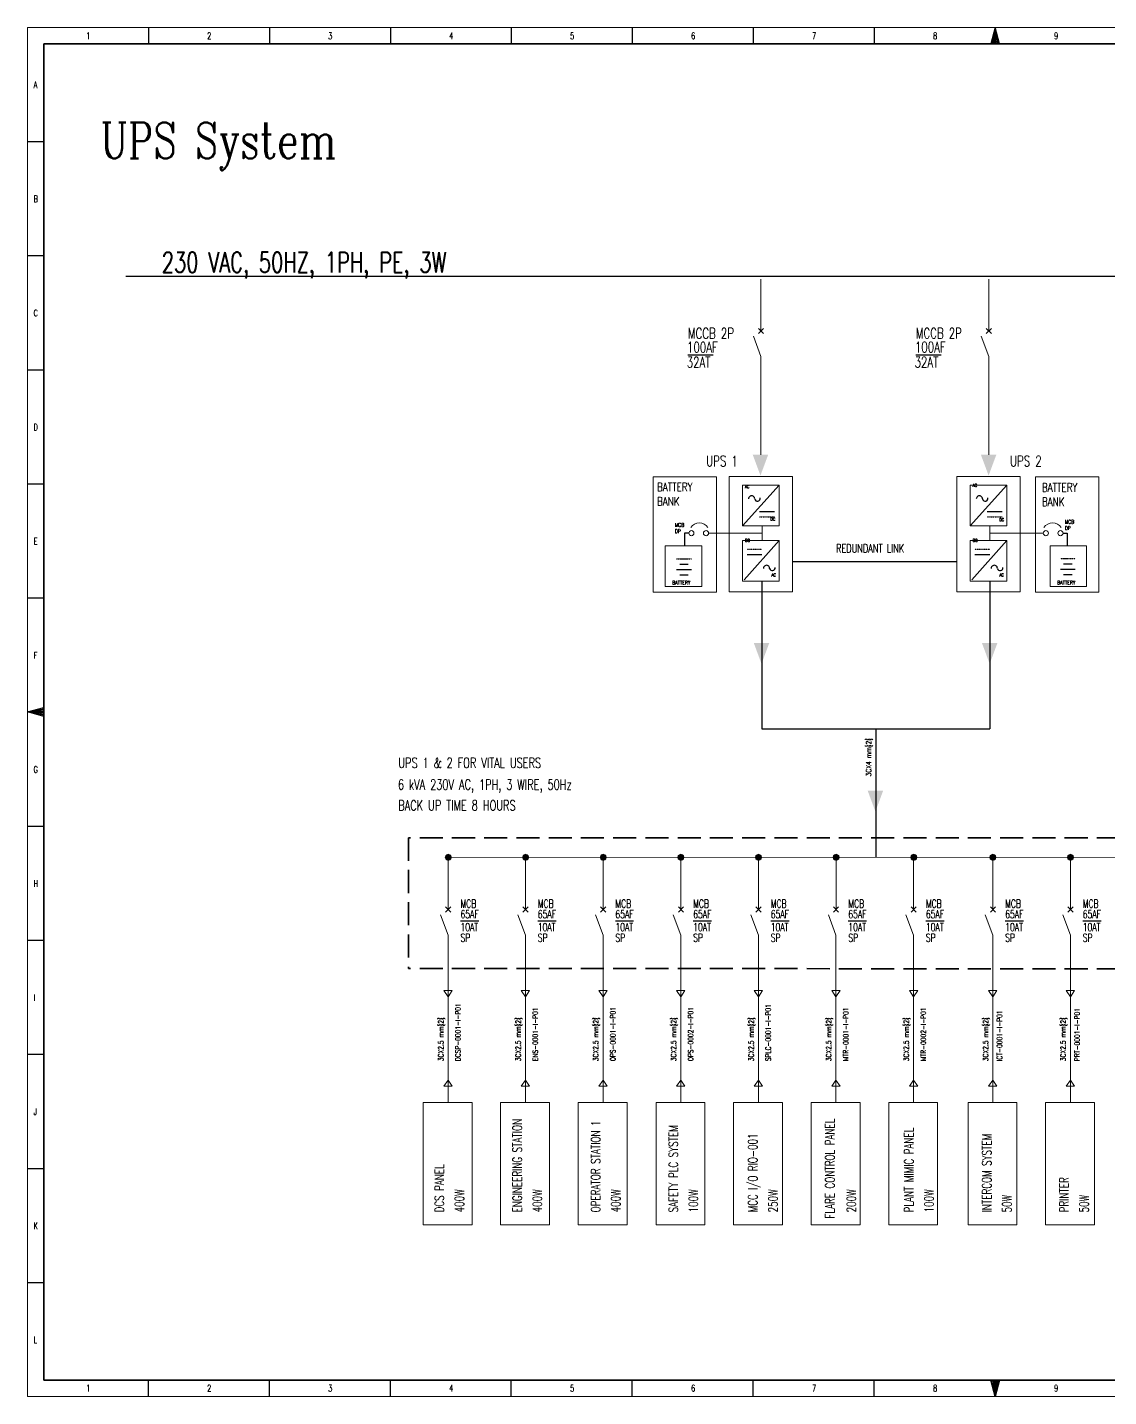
# Model space of a CAD drawing. Header units: millimetres. Extents: x 9457918 to 13593166, y 4220846 to 4815071.
# Drawn here: x 9457918 to 9927343, y 4220846 to 4815071 of the extents above; entities that cross this region are included whole.
import ezdxf

# ---------------------------------------------------------------- set-up
doc = ezdxf.new("R2010")
doc.units = ezdxf.units.MM
doc.linetypes.add('DASH', pattern=[0.35, 0.25, -0.1])
doc.linetypes.add('HIDDEN2', pattern=[0.1875, 0.125, -0.0625])
for name, color, linetype in [('BORDER', 7, 'Continuous'), ('FREE-TEXT', 7, 'Continuous'), ('Label', 7, 'Continuous'), ('Layer 1', 7, 'Continuous'), ('LGT1', 7, 'Continuous')]:
    doc.layers.add(name, color=color, linetype=linetype)
doc.styles.add('HZTXT', font='simplexs.shx', dxfattribs={"width": 0.7, "bigfont": 'hztxt.shx'})
doc.styles.get("Standard").update_dxf_attribs({"font": 'romanc.SHX', "width": 0.75, "bigfont": 'hztxt.shx'})
doc.styles.add('TEG BORDER', font='txt_qlt.shx', dxfattribs={"width": 0.7, "bigfont": 'hztxt.shx'})

# ---------------------------------------------------------------- blocks, each defined once
blk = doc.blocks.new('TEG BORDER A2')
for p, q in [((37.12, 420), (37.12, 415)), ((74.25, 420), (74.25, 415)), ((111.38, 420), (111.38, 415)), ((148.5, 420), (148.5, 415)), ((185.63, 420), (185.63, 415)), ((222.75, 420), (222.75, 415)), ((259.88, 420), (259.88, 415)), ((297, 420), (297, 415)), ((0, 385), (5, 385)), ((0, 350), (5, 350)), ((0, 315), (5, 315)), ((0, 280), (5, 280)), ((0, 245), (5, 245)), ((5, 210), (0, 210)), ((1.25, 210), (3.75, 210)), ((0, 175), (5, 175)), ((0, 140), (5, 140)), ((0, 105), (5, 105)), ((0, 70), (5, 70)), ((0, 35), (5, 35)), ((37.12, 0), (37.12, 5)), ((74.25, 0), (74.25, 5)), ((111.38, 0), (111.38, 5)), ((148.5, 0), (148.5, 5)), ((185.63, 0), (185.63, 5)), ((222.75, 0), (222.75, 5)), ((259.88, 0), (259.88, 5)), ((297, 0), (297, 5))]:
    blk.add_line(p, q)
at = {"linetype": 'Continuous'}
for p, q in [((489, 415), (5, 415)), ((5, 415), (5, 5)), ((5, 5), (489, 5))]:
    blk.add_line(p, q, dxfattribs=at)
at = {"color": 5, "lineweight": 15}
blk.add_lwpolyline([(0, 420), (594, 420), (594, 0), (0, 0)], close=True, dxfattribs=at)
for points in [[(297, 420), (295.66, 415), (298.34, 415), (297, 420), (296, 415), (296.33, 415), (297, 420), (296.67, 415), (297.33, 415), (297, 420), (297.67, 415), (298, 415), (297, 420)], [(0, 210), (5, 211.34), (5, 208.66), (0, 210), (5, 211), (5, 210.67), (0, 210), (5, 210.33), (5, 209.67), (0, 210), (5, 209.33), (5, 209), (0, 210)], [(297, 0), (295.66, 5), (298.34, 5), (297, 0), (296, 5), (296.33, 5), (297, 0), (296.67, 5), (297.33, 5), (297, 0), (297.67, 5), (298, 5), (297, 0)]]:
    blk.add_lwpolyline(points)
blk.add_lwpolyline([(5, 415), (589, 415), (589, 5), (5, 5)], close=True)
at = {"char_height": 2, "width": 2, "style": 'TEG BORDER'}
for s, insert, attachment_point in [('1', (18.05, 418.41), 1), ('2', (55.17, 418.41), 1), ('3', (92.3, 418.41), 1), ('4', (129.42, 418.41), 1), ('5', (166.55, 418.41), 1), ('6', (203.67, 418.41), 1), ('7', (240.8, 418.41), 1), ('8', (277.92, 418.41), 1), ('9', (315.05, 418.41), 1), ('A', (1.91, 403.39), 1), ('B', (1.91, 368.39), 1), ('C', (1.91, 333.39), 1), ('D', (1.91, 298.39), 1), ('E', (1.91, 263.39), 1), ('F', (1.91, 228.39), 1), ('G', (1.91, 193.39), 1), ('H', (1.91, 158.39), 1), ('I', (1.91, 123.39), 1), ('J', (1.91, 88.39), 1), ('K', (1.91, 53.39), 1), ('L', (1.91, 18.39), 1), ('1', (18.05, 1.59), 7), ('2', (55.17, 1.59), 7), ('3', (92.3, 1.59), 7), ('4', (129.42, 1.59), 7), ('5', (166.55, 1.59), 7), ('6', (203.67, 1.59), 7), ('7', (240.8, 1.59), 7), ('8', (277.92, 1.59), 7), ('9', (315.05, 1.59), 7)]:
    blk.add_mtext(s, dxfattribs=dict(at, insert=insert, attachment_point=attachment_point))

msp = doc.modelspace()

# ---------------------------------------------------------------- hatches: boundary and pattern name
h = msp.add_hatch(color=0)
h.paths.add_polyline_path([(9779550, 4629634), (9776188, 4629634), (9776188, 4620588)])
h.paths.add_polyline_path([(9776188, 4629634), (9772827, 4629634), (9776188, 4620588)])
h = msp.add_hatch(color=0)
h.paths.add_polyline_path([(9878600, 4629634), (9875239, 4629634), (9875239, 4620588)])
h.paths.add_polyline_path([(9875239, 4629634), (9871877, 4629634), (9875239, 4620588)])
h = msp.add_hatch(color=0)
h.paths.add_polyline_path([(9780013, 4547910), (9776651, 4547910), (9776651, 4538864)])
h.paths.add_polyline_path([(9776651, 4547910), (9773289, 4547910), (9776651, 4538864)])
h = msp.add_hatch(color=0)
h.paths.add_polyline_path([(9879063, 4547910), (9875701, 4547910), (9875701, 4538864)])
h.paths.add_polyline_path([(9875701, 4547910), (9872340, 4547910), (9875701, 4538864)])
h = msp.add_hatch(color=0)
h.paths.add_polyline_path([(9829456, 4483804), (9826095, 4483804), (9826095, 4474758)])
h.paths.add_polyline_path([(9826095, 4483804), (9822733, 4483804), (9826095, 4474758)])
at = {"layer": 'Layer 1'}
for points in [[(9639571, 4455595), (9639359, 4454849), (9640637, 4454849)], [(9639359, 4454849), (9639571, 4454209), (9640637, 4454849)], [(9639998, 4456021), (9639571, 4455595), (9640637, 4454849)], [(9639571, 4454209), (9639998, 4453783), (9640637, 4454849)], [(9640637, 4456235), (9639998, 4456021), (9640637, 4454849)], [(9639998, 4453783), (9640637, 4453570), (9640637, 4454849)], [(9641383, 4456021), (9640637, 4456235), (9640637, 4454849)], [(9641809, 4455595), (9641383, 4456021), (9640637, 4454849)], [(9642023, 4454849), (9641809, 4455595), (9640637, 4454849)], [(9640637, 4453570), (9641383, 4453783), (9640637, 4454849)], [(9641383, 4453783), (9641809, 4454209), (9640637, 4454849)], [(9641809, 4454209), (9642023, 4454849), (9640637, 4454849)], [(9673141, 4455595), (9672928, 4454849), (9674207, 4454849)], [(9672928, 4454849), (9673141, 4454209), (9674207, 4454849)], [(9673567, 4456021), (9673141, 4455595), (9674207, 4454849)], [(9673141, 4454209), (9673567, 4453783), (9674207, 4454849)], [(9674207, 4456235), (9673567, 4456021), (9674207, 4454849)], [(9673567, 4453783), (9674207, 4453570), (9674207, 4454849)], [(9674846, 4456021), (9674207, 4456235), (9674207, 4454849)], [(9675379, 4455595), (9674846, 4456021), (9674207, 4454849)], [(9675592, 4454849), (9675379, 4455595), (9674207, 4454849)], [(9674207, 4453570), (9674846, 4453783), (9674207, 4454849)], [(9674846, 4453783), (9675379, 4454209), (9674207, 4454849)], [(9675379, 4454209), (9675592, 4454849), (9674207, 4454849)], [(9706817, 4455595), (9706604, 4454849), (9707883, 4454849)], [(9706604, 4454849), (9706817, 4454209), (9707883, 4454849)], [(9707244, 4456021), (9706817, 4455595), (9707883, 4454849)], [(9706817, 4454209), (9707244, 4453783), (9707883, 4454849)], [(9707883, 4456235), (9707244, 4456021), (9707883, 4454849)], [(9707244, 4453783), (9707883, 4453570), (9707883, 4454849)], [(9708629, 4456021), (9707883, 4456235), (9707883, 4454849)], [(9709055, 4455595), (9708629, 4456021), (9707883, 4454849)], [(9709268, 4454849), (9709055, 4455595), (9707883, 4454849)], [(9707883, 4453570), (9708629, 4453783), (9707883, 4454849)], [(9708629, 4453783), (9709055, 4454209), (9707883, 4454849)], [(9709055, 4454209), (9709268, 4454849), (9707883, 4454849)], [(9740493, 4455595), (9740280, 4454849), (9741665, 4454849)], [(9740280, 4454849), (9740493, 4454209), (9741665, 4454849)], [(9741026, 4456021), (9740493, 4455595), (9741665, 4454849)], [(9740493, 4454209), (9741026, 4453783), (9741665, 4454849)], [(9741665, 4456235), (9741026, 4456021), (9741665, 4454849)], [(9741026, 4453783), (9741665, 4453570), (9741665, 4454849)], [(9742305, 4456021), (9741665, 4456235), (9741665, 4454849)], [(9742731, 4455595), (9742305, 4456021), (9741665, 4454849)], [(9742944, 4454849), (9742731, 4455595), (9741665, 4454849)], [(9741665, 4453570), (9742305, 4453783), (9741665, 4454849)], [(9742305, 4453783), (9742731, 4454209), (9741665, 4454849)], [(9742731, 4454209), (9742944, 4454849), (9741665, 4454849)], [(9774169, 4455595), (9774063, 4454849), (9775342, 4454849)], [(9774063, 4454849), (9774169, 4454209), (9775342, 4454849)], [(9774702, 4456021), (9774169, 4455595), (9775342, 4454849)], [(9774169, 4454209), (9774702, 4453783), (9775342, 4454849)], [(9775342, 4456235), (9774702, 4456021), (9775342, 4454849)], [(9774702, 4453783), (9775342, 4453570), (9775342, 4454849)], [(9775981, 4456021), (9775342, 4456235), (9775342, 4454849)], [(9776514, 4455595), (9775981, 4456021), (9775342, 4454849)], [(9776621, 4454849), (9776514, 4455595), (9775342, 4454849)], [(9775342, 4453570), (9775981, 4453783), (9775342, 4454849)], [(9775981, 4453783), (9776514, 4454209), (9775342, 4454849)], [(9776514, 4454209), (9776621, 4454849), (9775342, 4454849)], [(9807845, 4455595), (9807739, 4454955), (9809018, 4454955)], [(9807739, 4454955), (9807845, 4454209), (9809018, 4454955)], [(9808378, 4456021), (9807845, 4455595), (9809018, 4454955)], [(9807845, 4454209), (9808378, 4453783), (9809018, 4454955)], [(9809018, 4456235), (9808378, 4456021), (9809018, 4454955)], [(9808378, 4453783), (9809018, 4453570), (9809018, 4454955)], [(9809657, 4456021), (9809018, 4456235), (9809018, 4454955)], [(9810190, 4455595), (9809657, 4456021), (9809018, 4454955)], [(9810403, 4454955), (9810190, 4455595), (9809018, 4454955)], [(9809018, 4453570), (9809657, 4453783), (9809018, 4454955)], [(9809657, 4453783), (9810190, 4454209), (9809018, 4454955)], [(9810190, 4454209), (9810403, 4454955), (9809018, 4454955)], [(9841628, 4455595), (9841415, 4454849), (9842694, 4454849)], [(9841415, 4454849), (9841628, 4454209), (9842694, 4454849)], [(9842054, 4456021), (9841628, 4455595), (9842694, 4454849)], [(9841628, 4454209), (9842054, 4453783), (9842694, 4454849)], [(9842694, 4456235), (9842054, 4456021), (9842694, 4454849)], [(9842054, 4453783), (9842694, 4453570), (9842694, 4454849)], [(9843440, 4456021), (9842694, 4456235), (9842694, 4454849)], [(9843866, 4455595), (9843440, 4456021), (9842694, 4454849)], [(9844079, 4454849), (9843866, 4455595), (9842694, 4454849)], [(9842694, 4453570), (9843440, 4453783), (9842694, 4454849)], [(9843440, 4453783), (9843866, 4454209), (9842694, 4454849)], [(9843866, 4454209), (9844079, 4454849), (9842694, 4454849)], [(9875944, 4455595), (9875731, 4454849), (9877116, 4454849)], [(9875731, 4454849), (9875944, 4454209), (9877116, 4454849)], [(9876477, 4456021), (9875944, 4455595), (9877116, 4454849)], [(9875944, 4454209), (9876477, 4453783), (9877116, 4454849)], [(9877116, 4456235), (9876477, 4456021), (9877116, 4454849)], [(9876477, 4453783), (9877116, 4453570), (9877116, 4454849)], [(9877756, 4456021), (9877116, 4456235), (9877116, 4454849)], [(9878288, 4455595), (9877756, 4456021), (9877116, 4454849)], [(9878395, 4454849), (9878288, 4455595), (9877116, 4454849)], [(9877116, 4453570), (9877756, 4453783), (9877116, 4454849)], [(9877756, 4453783), (9878288, 4454209), (9877116, 4454849)], [(9878288, 4454209), (9878395, 4454849), (9877116, 4454849)], [(9909620, 4455595), (9909513, 4454849), (9910792, 4454849)], [(9909513, 4454849), (9909620, 4454209), (9910792, 4454849)], [(9910153, 4456021), (9909620, 4455595), (9910792, 4454849)], [(9909620, 4454209), (9910153, 4453783), (9910792, 4454849)], [(9910792, 4456235), (9910153, 4456021), (9910792, 4454849)], [(9910153, 4453783), (9910792, 4453570), (9910792, 4454849)], [(9911432, 4456021), (9910792, 4456235), (9910792, 4454849)], [(9911964, 4455595), (9911432, 4456021), (9910792, 4454849)], [(9912071, 4454849), (9911964, 4455595), (9910792, 4454849)], [(9910792, 4453570), (9911432, 4453783), (9910792, 4454849)], [(9911432, 4453783), (9911964, 4454209), (9910792, 4454849)], [(9911964, 4454209), (9912071, 4454849), (9910792, 4454849)]]:
    msp.add_hatch(color=0, dxfattribs=at).paths.add_polyline_path(points)

# ---------------------------------------------------------------- linework, layer by layer
at = {"color": 0, "lineweight": -3}
for p, q in [((9744687, 4672947), (9755701, 4672947)), ((9843628, 4673000), (9854642, 4673000)), ((9645946, 4427279), (9653887, 4427279)), ((9679515, 4427279), (9687456, 4427279)), ((9713192, 4427279), (9721133, 4427279)), ((9746974, 4427279), (9754915, 4427279)), ((9780650, 4427279), (9788592, 4427279)), ((9814326, 4427279), (9822268, 4427279)), ((9848003, 4427279), (9855944, 4427279)), ((9882424, 4427279), (9890366, 4427279)), ((9916100, 4427279), (9924042, 4427279))]:
    msp.add_line(p, q, dxfattribs=at)
at = {"color": 0, "linetype": 'ByBlock', "lineweight": 5}
for p, q in [((9776884, 4595570), (9753674, 4595570)), ((9776884, 4598700), (9776884, 4596865)), ((9776884, 4596865), (9776884, 4593735)), ((9776884, 4593735), (9776884, 4592439)), ((9875772, 4598700), (9875772, 4596865)), ((9875772, 4596865), (9875772, 4593735)), ((9875772, 4595570), (9898982, 4595570)), ((9875772, 4593735), (9875772, 4592439))]:
    msp.add_line(p, q, dxfattribs=at)
at = {"color": 0, "linetype": 'DASH', "lineweight": 35, "ltscale": 40000}
for p, q in [((10044257, 4463313), (9623436, 4463403)), ((9623436, 4463403), (9623436, 4406601)), ((10044257, 4406525), (9623436, 4406601))]:
    msp.add_line(p, q, dxfattribs=at)
at = {"color": 0, "lineweight": 20}
msp.add_line((9640637, 4454849), (10011878, 4454939), dxfattribs=at)
at = {"color": 0, "linetype": 'ByBlock', "lineweight": 5}
for points in [[(9757089, 4620009), (9729550, 4620009), (9729550, 4569925), (9757089, 4569925)], [(9762574, 4620214), (9790113, 4620214), (9790113, 4570130), (9762574, 4570130)], [(9861461, 4620214), (9889000, 4620214), (9889000, 4570130), (9861461, 4570130)], [(9895567, 4620009), (9923106, 4620009), (9923106, 4569925), (9895567, 4569925)], [(9768414, 4616377), (9784248, 4616377), (9784248, 4598700), (9768414, 4598700)], [(9867301, 4616377), (9883135, 4616377), (9883135, 4598700), (9867301, 4598700)], [(9750696, 4590132), (9734862, 4590132), (9734862, 4572455), (9750696, 4572455)], [(9768414, 4592439), (9784248, 4592439), (9784248, 4574762), (9768414, 4574762)], [(9867301, 4592439), (9883135, 4592439), (9883135, 4574762), (9867301, 4574762)], [(9901960, 4590132), (9917794, 4590132), (9917794, 4572455), (9901960, 4572455)]]:
    msp.add_lwpolyline(points, close=True, dxfattribs=at)
at = {"color": 0, "lineweight": 20}
for points in [[(9640637, 4454849), (9640637, 4432256)], [(9640584, 4421120), (9640584, 4348439)], [(9674154, 4421120), (9674154, 4348439)], [(9707830, 4421120), (9707830, 4348439)], [(9741612, 4421120), (9741612, 4348439)], [(9775289, 4421120), (9775289, 4348439)], [(9808965, 4421120), (9808965, 4348439)], [(9842641, 4421120), (9842641, 4348439)], [(9877063, 4421120), (9877063, 4348439)], [(9910739, 4421120), (9910739, 4348439)], [(9642396, 4397035), (9638772, 4397035), (9640584, 4394371), (9642396, 4397035)], [(9675965, 4397035), (9672342, 4397035), (9674154, 4394371), (9675965, 4397035)], [(9709642, 4397035), (9706018, 4397035), (9707830, 4394371), (9709642, 4397035)], [(9743424, 4397035), (9739801, 4397035), (9741612, 4394371), (9743424, 4397035)], [(9777101, 4397035), (9773477, 4397035), (9775289, 4394371), (9777101, 4397035)], [(9810777, 4397035), (9807153, 4397035), (9808965, 4394371), (9810777, 4397035)], [(9844453, 4397035), (9840829, 4397035), (9842641, 4394371), (9844453, 4397035)], [(9878875, 4397035), (9875251, 4397035), (9877063, 4394371), (9878875, 4397035)], [(9912551, 4397035), (9908927, 4397035), (9910739, 4394371), (9912551, 4397035)], [(9642396, 4355579), (9638772, 4355579), (9640584, 4358243), (9642396, 4355579)], [(9675965, 4355579), (9672342, 4355579), (9674154, 4358243), (9675965, 4355579)], [(9709642, 4355579), (9706018, 4355579), (9707830, 4358243), (9709642, 4355579)], [(9743424, 4355579), (9739801, 4355579), (9741612, 4358243), (9743424, 4355579)], [(9777101, 4355579), (9773477, 4355579), (9775289, 4358243), (9777101, 4355579)], [(9810777, 4355579), (9807153, 4355579), (9808965, 4358243), (9810777, 4355579)], [(9844453, 4355579), (9840829, 4355579), (9842641, 4358243), (9844453, 4355579)], [(9878875, 4355579), (9875251, 4355579), (9877063, 4358243), (9878875, 4355579)], [(9912551, 4355579), (9908927, 4355579), (9910739, 4358243), (9912551, 4355579)]]:
    msp.add_lwpolyline(points, dxfattribs=at)
at = {"color": 0, "lineweight": 15}
for centre in [(9746212, 4595573), (9752555, 4595570), (9900101, 4595570), (9906444, 4595573)]:
    msp.add_circle(centre, 1118, dxfattribs=at)
for centre, start, end in [((9749667, 4595521), 34.187075, 145.662398), ((9902989, 4595521), 34.337602, 145.812925)]:
    msp.add_arc(centre, 4499, start, end, dxfattribs=at)
at = {"layer": 'BORDER', "color": 0}
for p, q in [((9768414, 4598700), (9784248, 4616377)), ((9867301, 4598700), (9883135, 4616377)), ((9775790, 4604989), (9782230, 4604989)), ((9874678, 4604989), (9881117, 4604989)), ((9769124, 4575323), (9784248, 4592423)), ((9868012, 4575323), (9883135, 4592423)), ((9741163, 4582168), (9744841, 4582168)), ((9776814, 4586124), (9770375, 4586124)), ((9875701, 4586124), (9869262, 4586124)), ((9911493, 4582168), (9907815, 4582168)), ((9739783, 4579859), (9746222, 4579859)), ((9741163, 4577550), (9744841, 4577550)), ((9912873, 4579859), (9906434, 4579859)), ((9911493, 4577550), (9907815, 4577550))]:
    msp.add_line(p, q, dxfattribs=at)
at = {"layer": 'BORDER', "color": 0, "linetype": 'HIDDEN2'}
for p, q in [((9775790, 4602680), (9782230, 4602680)), ((9874678, 4602680), (9881117, 4602680)), ((9776814, 4588433), (9770375, 4588433)), ((9875701, 4588433), (9869262, 4588433)), ((9739783, 4584477), (9746222, 4584477)), ((9741163, 4582168), (9744841, 4582168)), ((9912873, 4584477), (9906434, 4584477)), ((9911493, 4582168), (9907815, 4582168)), ((9739783, 4579859), (9746222, 4579859)), ((9741163, 4577550), (9744841, 4577550)), ((9912873, 4579859), (9906434, 4579859)), ((9911493, 4577550), (9907815, 4577550))]:
    msp.add_line(p, q, dxfattribs=at)
at = {"layer": 'BORDER', "color": 0}
for centre, radius, start, end in [((9772354, 4610418), 1353, 359.397765, 179.397765), ((9871242, 4610418), 1353, 359.397765, 179.397765), ((9774874, 4610646), 1192, 191.705268, 11.705268), ((9873761, 4610646), 1192, 191.705268, 11.705268), ((9778824, 4580263), 1353, 359.397765, 179.397765), ((9877711, 4580263), 1353, 359.397765, 179.397765), ((9781343, 4580491), 1192, 191.705268, 11.705268), ((9880231, 4580491), 1192, 191.705268, 11.705268)]:
    msp.add_arc(centre, radius, start, end, dxfattribs=at)
at = {"layer": 'FREE-TEXT', "color": 0}
for p, q in [((9500654, 4707044), (10085446, 4707044)), ((9745093, 4595573), (9743280, 4595573)), ((9743280, 4595573), (9743280, 4590132)), ((9907563, 4595573), (9909376, 4595573)), ((9909376, 4595573), (9909376, 4590132)), ((9741163, 4584477), (9743002, 4584477)), ((9743002, 4584477), (9744841, 4584477)), ((9790113, 4583285), (9861461, 4583285)), ((9909654, 4584477), (9907815, 4584477)), ((9776814, 4574762), (9776814, 4510657)), ((9875701, 4574762), (9875701, 4510657)), ((9776814, 4510657), (9875701, 4510657)), ((9776814, 4510657), (9826270, 4510657)), ((9826258, 4510657), (9826258, 4454894))]:
    msp.add_line(p, q, dxfattribs=at)
at = {"layer": 'Layer 1', "color": 0, "lineweight": 5}
for points in [[(9776402, 4705845), (9776402, 4683252)], [(9875289, 4705845), (9875289, 4683252)], [(9777574, 4684424), (9775336, 4682186)], [(9775336, 4684424), (9777574, 4682186)], [(9876461, 4684424), (9874223, 4682186)], [(9874223, 4684424), (9876461, 4682186)], [(9776402, 4646078), (9776402, 4672169), (9773098, 4681014)], [(9875289, 4646078), (9875289, 4672169), (9871985, 4681014)], [(9776402, 4670890), (9776402, 4672169)], [(9875289, 4670890), (9875289, 4672169)], [(9776402, 4629621), (9776402, 4646078)], [(9875289, 4629621), (9875289, 4646078)], [(9674207, 4454849), (9674207, 4432256)], [(9707883, 4454849), (9707883, 4432256)], [(9741665, 4454849), (9741665, 4432256)], [(9775342, 4454849), (9775342, 4432256)], [(9809018, 4454849), (9809018, 4432256)], [(9842694, 4454849), (9842694, 4432256)], [(9877116, 4454849), (9877116, 4432256)], [(9910792, 4454849), (9910792, 4432256)], [(9641756, 4433375), (9639518, 4431137)], [(9639518, 4433375), (9641756, 4431137)], [(9675326, 4433375), (9673088, 4431137)], [(9673088, 4433375), (9675326, 4431137)], [(9709002, 4433375), (9706764, 4431137)], [(9706764, 4433375), (9709002, 4431137)], [(9742784, 4433375), (9740546, 4431137)], [(9740546, 4433375), (9742784, 4431137)], [(9776461, 4433375), (9774223, 4431137)], [(9774223, 4433375), (9776461, 4431137)], [(9810137, 4433375), (9807899, 4431137)], [(9807899, 4433375), (9810137, 4431137)], [(9843813, 4433375), (9841575, 4431137)], [(9841575, 4433375), (9843813, 4431137)], [(9878235, 4433375), (9875997, 4431137)], [(9875997, 4433375), (9878235, 4431137)], [(9911911, 4433375), (9909673, 4431137)], [(9909673, 4433375), (9911911, 4431137)], [(9637280, 4429965), (9640584, 4421120), (9640584, 4421120)], [(9670850, 4429965), (9674154, 4421120), (9674154, 4421120)], [(9704526, 4429965), (9707830, 4421120), (9707830, 4421120)], [(9738308, 4429965), (9741612, 4421120), (9741612, 4421120)], [(9771985, 4429965), (9775289, 4421120), (9775289, 4421120)], [(9805661, 4429965), (9808965, 4421120), (9808965, 4421120)], [(9839337, 4429965), (9842641, 4421120), (9842641, 4421120)], [(9873759, 4429965), (9877063, 4421120), (9877063, 4421120)], [(9907435, 4429965), (9910739, 4421120), (9910739, 4421120)], [(9629821, 4295367), (9651028, 4295367), (9651028, 4348439), (9629821, 4348439), (9629821, 4295367)], [(9663390, 4295367), (9684598, 4295367), (9684598, 4348439), (9663390, 4348439), (9663390, 4295367)], [(9697067, 4295367), (9718274, 4295367), (9718274, 4348439), (9697067, 4348439), (9697067, 4295367)], [(9730849, 4295367), (9752056, 4295367), (9752056, 4348439), (9730849, 4348439), (9730849, 4295367)], [(9764526, 4295367), (9785733, 4295367), (9785733, 4348439), (9764526, 4348439), (9764526, 4295367)], [(9798202, 4295367), (9819409, 4295367), (9819409, 4348439), (9798202, 4348439), (9798202, 4295367)], [(9831878, 4295367), (9853085, 4295367), (9853085, 4348439), (9831878, 4348439), (9831878, 4295367)], [(9866300, 4295367), (9887507, 4295367), (9887507, 4348439), (9866300, 4348439), (9866300, 4295367)], [(9899976, 4295367), (9921183, 4295367), (9921183, 4348439), (9899976, 4348439), (9899976, 4295367)]]:
    msp.add_lwpolyline(points, dxfattribs=at)
at = {"layer": 'Layer 1', "color": 0, "lineweight": 0}
for points in [[(9639571, 4455595), (9639359, 4454849), (9640637, 4454849), (9639571, 4455595)], [(9639359, 4454849), (9639571, 4454209), (9640637, 4454849), (9639359, 4454849)], [(9639998, 4456021), (9639571, 4455595), (9640637, 4454849), (9639998, 4456021)], [(9639571, 4454209), (9639998, 4453783), (9640637, 4454849), (9639571, 4454209)], [(9640637, 4456235), (9639998, 4456021), (9640637, 4454849), (9640637, 4456235)], [(9639998, 4453783), (9640637, 4453570), (9640637, 4454849), (9639998, 4453783)], [(9641383, 4456021), (9640637, 4456235), (9640637, 4454849), (9641383, 4456021)], [(9641809, 4455595), (9641383, 4456021), (9640637, 4454849), (9641809, 4455595)], [(9642023, 4454849), (9641809, 4455595), (9640637, 4454849), (9642023, 4454849)], [(9640637, 4453570), (9641383, 4453783), (9640637, 4454849), (9640637, 4453570)], [(9641383, 4453783), (9641809, 4454209), (9640637, 4454849), (9641383, 4453783)], [(9641809, 4454209), (9642023, 4454849), (9640637, 4454849), (9641809, 4454209)], [(9673141, 4455595), (9672928, 4454849), (9674207, 4454849), (9673141, 4455595)], [(9672928, 4454849), (9673141, 4454209), (9674207, 4454849), (9672928, 4454849)], [(9673567, 4456021), (9673141, 4455595), (9674207, 4454849), (9673567, 4456021)], [(9673141, 4454209), (9673567, 4453783), (9674207, 4454849), (9673141, 4454209)], [(9674207, 4456235), (9673567, 4456021), (9674207, 4454849), (9674207, 4456235)], [(9673567, 4453783), (9674207, 4453570), (9674207, 4454849), (9673567, 4453783)], [(9674846, 4456021), (9674207, 4456235), (9674207, 4454849), (9674846, 4456021)], [(9675379, 4455595), (9674846, 4456021), (9674207, 4454849), (9675379, 4455595)], [(9675592, 4454849), (9675379, 4455595), (9674207, 4454849), (9675592, 4454849)], [(9674207, 4453570), (9674846, 4453783), (9674207, 4454849), (9674207, 4453570)], [(9674846, 4453783), (9675379, 4454209), (9674207, 4454849), (9674846, 4453783)], [(9675379, 4454209), (9675592, 4454849), (9674207, 4454849), (9675379, 4454209)], [(9706817, 4455595), (9706604, 4454849), (9707883, 4454849), (9706817, 4455595)], [(9706604, 4454849), (9706817, 4454209), (9707883, 4454849), (9706604, 4454849)], [(9707244, 4456021), (9706817, 4455595), (9707883, 4454849), (9707244, 4456021)], [(9706817, 4454209), (9707244, 4453783), (9707883, 4454849), (9706817, 4454209)], [(9707883, 4456235), (9707244, 4456021), (9707883, 4454849), (9707883, 4456235)], [(9707244, 4453783), (9707883, 4453570), (9707883, 4454849), (9707244, 4453783)], [(9708629, 4456021), (9707883, 4456235), (9707883, 4454849), (9708629, 4456021)], [(9709055, 4455595), (9708629, 4456021), (9707883, 4454849), (9709055, 4455595)], [(9709268, 4454849), (9709055, 4455595), (9707883, 4454849), (9709268, 4454849)], [(9707883, 4453570), (9708629, 4453783), (9707883, 4454849), (9707883, 4453570)], [(9708629, 4453783), (9709055, 4454209), (9707883, 4454849), (9708629, 4453783)], [(9709055, 4454209), (9709268, 4454849), (9707883, 4454849), (9709055, 4454209)], [(9740493, 4455595), (9740280, 4454849), (9741665, 4454849), (9740493, 4455595)], [(9740280, 4454849), (9740493, 4454209), (9741665, 4454849), (9740280, 4454849)], [(9741026, 4456021), (9740493, 4455595), (9741665, 4454849), (9741026, 4456021)], [(9740493, 4454209), (9741026, 4453783), (9741665, 4454849), (9740493, 4454209)], [(9741665, 4456235), (9741026, 4456021), (9741665, 4454849), (9741665, 4456235)], [(9741026, 4453783), (9741665, 4453570), (9741665, 4454849), (9741026, 4453783)], [(9742305, 4456021), (9741665, 4456235), (9741665, 4454849), (9742305, 4456021)], [(9742731, 4455595), (9742305, 4456021), (9741665, 4454849), (9742731, 4455595)], [(9742944, 4454849), (9742731, 4455595), (9741665, 4454849), (9742944, 4454849)], [(9741665, 4453570), (9742305, 4453783), (9741665, 4454849), (9741665, 4453570)], [(9742305, 4453783), (9742731, 4454209), (9741665, 4454849), (9742305, 4453783)], [(9742731, 4454209), (9742944, 4454849), (9741665, 4454849), (9742731, 4454209)], [(9774169, 4455595), (9774063, 4454849), (9775342, 4454849), (9774169, 4455595)], [(9774063, 4454849), (9774169, 4454209), (9775342, 4454849), (9774063, 4454849)], [(9774702, 4456021), (9774169, 4455595), (9775342, 4454849), (9774702, 4456021)], [(9774169, 4454209), (9774702, 4453783), (9775342, 4454849), (9774169, 4454209)], [(9775342, 4456235), (9774702, 4456021), (9775342, 4454849), (9775342, 4456235)], [(9774702, 4453783), (9775342, 4453570), (9775342, 4454849), (9774702, 4453783)], [(9775981, 4456021), (9775342, 4456235), (9775342, 4454849), (9775981, 4456021)], [(9776514, 4455595), (9775981, 4456021), (9775342, 4454849), (9776514, 4455595)], [(9776621, 4454849), (9776514, 4455595), (9775342, 4454849), (9776621, 4454849)], [(9775342, 4453570), (9775981, 4453783), (9775342, 4454849), (9775342, 4453570)], [(9775981, 4453783), (9776514, 4454209), (9775342, 4454849), (9775981, 4453783)], [(9776514, 4454209), (9776621, 4454849), (9775342, 4454849), (9776514, 4454209)], [(9807845, 4455595), (9807739, 4454955), (9809018, 4454955), (9807845, 4455595)], [(9807739, 4454955), (9807845, 4454209), (9809018, 4454955), (9807739, 4454955)], [(9808378, 4456021), (9807845, 4455595), (9809018, 4454955), (9808378, 4456021)], [(9807845, 4454209), (9808378, 4453783), (9809018, 4454955), (9807845, 4454209)], [(9809018, 4456235), (9808378, 4456021), (9809018, 4454955), (9809018, 4456235)], [(9808378, 4453783), (9809018, 4453570), (9809018, 4454955), (9808378, 4453783)], [(9809657, 4456021), (9809018, 4456235), (9809018, 4454955), (9809657, 4456021)], [(9810190, 4455595), (9809657, 4456021), (9809018, 4454955), (9810190, 4455595)], [(9810403, 4454955), (9810190, 4455595), (9809018, 4454955), (9810403, 4454955)], [(9809018, 4453570), (9809657, 4453783), (9809018, 4454955), (9809018, 4453570)], [(9809657, 4453783), (9810190, 4454209), (9809018, 4454955), (9809657, 4453783)], [(9810190, 4454209), (9810403, 4454955), (9809018, 4454955), (9810190, 4454209)], [(9841628, 4455595), (9841415, 4454849), (9842694, 4454849), (9841628, 4455595)], [(9841415, 4454849), (9841628, 4454209), (9842694, 4454849), (9841415, 4454849)], [(9842054, 4456021), (9841628, 4455595), (9842694, 4454849), (9842054, 4456021)], [(9841628, 4454209), (9842054, 4453783), (9842694, 4454849), (9841628, 4454209)], [(9842694, 4456235), (9842054, 4456021), (9842694, 4454849), (9842694, 4456235)], [(9842054, 4453783), (9842694, 4453570), (9842694, 4454849), (9842054, 4453783)], [(9843440, 4456021), (9842694, 4456235), (9842694, 4454849), (9843440, 4456021)], [(9843866, 4455595), (9843440, 4456021), (9842694, 4454849), (9843866, 4455595)], [(9844079, 4454849), (9843866, 4455595), (9842694, 4454849), (9844079, 4454849)], [(9842694, 4453570), (9843440, 4453783), (9842694, 4454849), (9842694, 4453570)], [(9843440, 4453783), (9843866, 4454209), (9842694, 4454849), (9843440, 4453783)], [(9843866, 4454209), (9844079, 4454849), (9842694, 4454849), (9843866, 4454209)], [(9875944, 4455595), (9875731, 4454849), (9877116, 4454849), (9875944, 4455595)], [(9875731, 4454849), (9875944, 4454209), (9877116, 4454849), (9875731, 4454849)], [(9876477, 4456021), (9875944, 4455595), (9877116, 4454849), (9876477, 4456021)], [(9875944, 4454209), (9876477, 4453783), (9877116, 4454849), (9875944, 4454209)], [(9877116, 4456235), (9876477, 4456021), (9877116, 4454849), (9877116, 4456235)], [(9876477, 4453783), (9877116, 4453570), (9877116, 4454849), (9876477, 4453783)], [(9877756, 4456021), (9877116, 4456235), (9877116, 4454849), (9877756, 4456021)], [(9878288, 4455595), (9877756, 4456021), (9877116, 4454849), (9878288, 4455595)], [(9878395, 4454849), (9878288, 4455595), (9877116, 4454849), (9878395, 4454849)], [(9877116, 4453570), (9877756, 4453783), (9877116, 4454849), (9877116, 4453570)], [(9877756, 4453783), (9878288, 4454209), (9877116, 4454849), (9877756, 4453783)], [(9878288, 4454209), (9878395, 4454849), (9877116, 4454849), (9878288, 4454209)], [(9909620, 4455595), (9909513, 4454849), (9910792, 4454849), (9909620, 4455595)], [(9909513, 4454849), (9909620, 4454209), (9910792, 4454849), (9909513, 4454849)], [(9910153, 4456021), (9909620, 4455595), (9910792, 4454849), (9910153, 4456021)], [(9909620, 4454209), (9910153, 4453783), (9910792, 4454849), (9909620, 4454209)], [(9910792, 4456235), (9910153, 4456021), (9910792, 4454849), (9910792, 4456235)], [(9910153, 4453783), (9910792, 4453570), (9910792, 4454849), (9910153, 4453783)], [(9911432, 4456021), (9910792, 4456235), (9910792, 4454849), (9911432, 4456021)], [(9911964, 4455595), (9911432, 4456021), (9910792, 4454849), (9911964, 4455595)], [(9912071, 4454849), (9911964, 4455595), (9910792, 4454849), (9912071, 4454849)], [(9910792, 4453570), (9911432, 4453783), (9910792, 4454849), (9910792, 4453570)], [(9911432, 4453783), (9911964, 4454209), (9910792, 4454849), (9911432, 4453783)], [(9911964, 4454209), (9912071, 4454849), (9910792, 4454849), (9911964, 4454209)]]:
    msp.add_lwpolyline(points, dxfattribs=at)

# ---------------------------------------------------------------- block references
at = {"xscale": 1414.822142748791, "yscale": 1414.822142748791, "zscale": 1414.822142748791}
msp.add_blockref('TEG BORDER A2', (9457918, 4220846), dxfattribs=at)

# ---------------------------------------------------------------- texts
at = {"lineweight": 5, "insert": (9489605, 4773797), "char_height": 15581.8, "attachment_point": 1}
msp.add_mtext_dynamic_manual_height_columns('UPS System', width=406633.25, gutter_width=254853, heights=[90363], dxfattribs=at)
at = {"color": 0, "char_height": 3725.7, "width": 29182.4, "attachment_point": 1}
for insert in [(9731275, 4617467), (9898373, 4617262)]:
    msp.add_mtext('BATTERY\\PBANK', dxfattribs=dict(at, insert=insert))
at = {"color": 0}
note = msp.add_mtext_dynamic_manual_height_columns(' ', width=3.34, gutter_width=12.5, heights=[1.83, 0], dxfattribs=dict(at, insert=(9769442, 4616377), char_height=2750.56, attachment_point=1))
for column, words in zip(note.columns.linked_columns, ['{\\H0.47356x;AC} ']):
    column.text = words
note = msp.add_mtext_dynamic_manual_height_columns(' ', width=3.34, gutter_width=12.5, heights=[1.83, 0], dxfattribs=dict(at, insert=(9868281, 4616995), char_height=2750.56, attachment_point=1))
for column, words in zip(note.columns.linked_columns, ['{\\H0.47356x;AC} ']):
    column.text = words
at = {"color": 0, "attachment_point": 1}
for s, width, heights, insert, char_height in [('MCB\\PDP', 12.43, [0], (9739023, 4599963), 1628.2), ('{\\H0.47356x;DC} ', 3.34, [1.83], (9780532, 4602309), 2750.56), ('MCB\\PDP', 12.43, [0], (9908327, 4601311), 1628.2), ('BATTERY', 12.43, [0], (9737900, 4574933), 1628.2), ('BATTERY', 12.43, [0], (9904998, 4574933), 1628.2)]:
    msp.add_mtext_dynamic_manual_height_columns(s, width=width, gutter_width=12.5, heights=heights, dxfattribs=dict(at, insert=insert, char_height=char_height))
at = {"color": 0}
note = msp.add_mtext_dynamic_manual_height_columns(' ', width=3.34, gutter_width=12.5, heights=[1.83, 0], dxfattribs=dict(at, insert=(9879896, 4602045), char_height=2750.56, attachment_point=1))
for column, words in zip(note.columns.linked_columns, ['{\\H0.47356x;DC} ']):
    column.text = words
note = msp.add_mtext_dynamic_manual_height_columns(' ', width=3.34, gutter_width=12.5, heights=[1.83, 0], dxfattribs=dict(at, insert=(9769522, 4593057), char_height=2750.56, attachment_point=1))
for column, words in zip(note.columns.linked_columns, ['{\\H0.47356x;DC} ']):
    column.text = words
note = msp.add_mtext_dynamic_manual_height_columns(' ', width=3.34, gutter_width=12.5, heights=[1.83, 0], dxfattribs=dict(at, insert=(9868344, 4593057), char_height=2750.56, attachment_point=1))
for column, words in zip(note.columns.linked_columns, ['{\\H0.47356x;DC} ']):
    column.text = words
note = msp.add_mtext_dynamic_manual_height_columns(' ', width=3.34, gutter_width=12.5, heights=[1.83, 0], dxfattribs=dict(at, insert=(9780949, 4578107), char_height=2750.56, attachment_point=1))
for column, words in zip(note.columns.linked_columns, ['{\\H0.47356x;AC} ']):
    column.text = words
note = msp.add_mtext_dynamic_manual_height_columns(' ', width=3.34, gutter_width=12.5, heights=[1.83, 0], dxfattribs=dict(at, insert=(9879896, 4578107), char_height=2750.56, attachment_point=1))
for column, words in zip(note.columns.linked_columns, ['{\\H0.47356x;AC} ']):
    column.text = words
at = {"layer": 'Label', "color": 0, "lineweight": -3, "style": 'HZTXT', "width": 0.7}
for s, height, p in [('100AF', 4631.3, (9744309, 4673930)), ('100AF', 4631.3, (9843250, 4673983)), ('65AF', 3473.5, (9645946, 4428494)), ('65AF', 3473.5, (9679515, 4428494)), ('65AF', 3473.5, (9713192, 4428494)), ('65AF', 3473.5, (9746974, 4428494)), ('65AF', 3473.5, (9780650, 4428494)), ('65AF', 3473.5, (9814326, 4428494)), ('65AF', 3473.5, (9848003, 4428494)), ('65AF', 3473.5, (9882424, 4428494)), ('65AF', 3473.5, (9916100, 4428494))]:
    msp.add_text(s, height=height, dxfattribs=at).set_placement(p)
at = {"layer": 'LGT1', "color": 0, "lineweight": -3, "style": 'HZTXT', "width": 0.7}
for s, height, p in [('230 VAC, 50HZ, 1PH, PE, 3W', 8833.48, (9516285, 4708727)), ('MCCB 2P', 4631.3, (9744681, 4679993)), ('MCCB 2P', 4631.3, (9843622, 4680047)), ('32AT', 4631.3, (9744183, 4667419)), ('32AT', 4631.3, (9843124, 4667472)), ('UPS 1', 4631.3, (9752612, 4624548)), ('UPS 2', 4631.3, (9884523, 4624548)), ('REDUNDANT LINK', 3705.03, (9809003, 4587123)), ('UPS 1 & 2 FOR VITAL USERS', 4446.04, (9618956, 4493690)), ('6 kVA 230V AC, 1PH, 3 WIRE, 50Hz', 4446.04, (9618766, 4484224)), ('BACK UP TIME 8 HOURS', 4446.04, (9618956, 4475222)), ('MCB', 3473.5, (9645946, 4433041)), ('MCB', 3473.5, (9679515, 4433041)), ('MCB', 3473.5, (9713192, 4433041)), ('MCB', 3473.5, (9746974, 4433041)), ('MCB', 3473.5, (9780650, 4433041)), ('MCB', 3473.5, (9814326, 4433041)), ('MCB', 3473.5, (9848003, 4433041)), ('MCB', 3473.5, (9882424, 4433041)), ('MCB', 3473.5, (9916100, 4433041)), ('SP', 3473.5, (9645946, 4418248)), ('10AT', 3473.5, (9645946, 4422864)), ('SP', 3473.5, (9679515, 4418248)), ('10AT', 3473.5, (9679515, 4422864)), ('SP', 3473.5, (9713192, 4418248)), ('10AT', 3473.5, (9713192, 4422864)), ('SP', 3473.5, (9746974, 4418248)), ('10AT', 3473.5, (9746974, 4422864)), ('SP', 3473.5, (9780650, 4418248)), ('10AT', 3473.5, (9780650, 4422864)), ('SP', 3473.5, (9814326, 4418248)), ('10AT', 3473.5, (9814326, 4422864)), ('SP', 3473.5, (9848003, 4418248)), ('10AT', 3473.5, (9848003, 4422864)), ('SP', 3473.5, (9882424, 4418248)), ('10AT', 3473.5, (9882424, 4422864)), ('SP', 3473.5, (9916100, 4418248)), ('10AT', 3473.5, (9916100, 4422864))]:
    msp.add_text(s, height=height, dxfattribs=at).set_placement(p)
for s, height, p in [('3CX4 mm{2}', 2208.4, (9824220, 4489983)), ('DCSP-0001-I-P01', 2208.37, (9645947, 4366410)), ('SPLC-0001-I-P01', 2208.37, (9780652, 4366410)), ('3CX2.5 mm{2}', 2208.37, (9638534, 4366410)), ('3CX2.5 mm{2}', 2208.37, (9672103, 4366410)), ('ENS-0001-I-P01', 2208.37, (9679517, 4366410)), ('3CX2.5 mm{2}', 2208.37, (9705779, 4366410)), ('OPS-0001-I-P01', 2208.37, (9713193, 4366410)), ('3CX2.5 mm{2}', 2208.37, (9739562, 4366410)), ('OPS-0002-I-P01', 2208.37, (9746975, 4366410)), ('3CX2.5 mm{2}', 2208.37, (9773238, 4366410)), ('3CX2.5 mm{2}', 2208.37, (9806914, 4366410)), ('MTR-0001-I-P01', 2208.37, (9814328, 4366410)), ('3CX2.5 mm{2}', 2208.37, (9840590, 4366410)), ('MTR-0002-I-P01', 2208.37, (9848004, 4366410)), ('3CX2.5 mm{2}', 2208.37, (9875012, 4366410)), ('3CX2.5 mm{2}', 2208.37, (9908688, 4366410))]:
    msp.add_text(s, height=height, rotation=90, dxfattribs=at).set_placement(p)
at = {"layer": 'LGT1', "lineweight": -3, "style": 'HZTXT', "width": 0.7}
for s, p in [('ICT-0001-I-P01', (9881082, 4366410)), ('PRT-0001-I-P01', (9914758, 4366410))]:
    msp.add_text(s, height=2208.37, rotation=90, dxfattribs=at).set_placement(p)
at = {"layer": 'LGT1', "color": 7, "lineweight": -3, "style": 'HZTXT', "width": 0.7}
for s, height, p in [('ENGINEERING STATION', 3979.19, (9672584, 4300785)), ('OPERATOR STATION 1', 3979.19, (9706615, 4300785)), ('SAFETY PLC SYSTEM', 3979.19, (9740326, 4300785)), ('FLARE CONTROL PANEL', 3979.19, (9808319, 4298129)), ('MCC I/O RIO-001', 3979.19, (9774853, 4300785)), ('PLANT MIMIC PANEL', 3979.19, (9842610, 4300785)), ('INTERCOM SYSTEM', 3979.19, (9876427, 4300785)), ('DCS PANEL', 3979.2, (9638766, 4300785)), ('PRINTER', 3979.2, (9909964, 4300785)), ('400W', 3979.2, (9647503, 4300785)), ('400W', 3979.2, (9681321, 4300785)), ('400W', 3979.2, (9715352, 4300785)), ('100W', 3979.2, (9749062, 4300785)), ('250W', 3979.2, (9783590, 4300785)), ('200W', 3979.2, (9817636, 4300785)), ('100W', 3979.2, (9851347, 4300785)), ('50W', 3979.2, (9885164, 4300785)), ('50W', 3979.2, (9918701, 4300785))]:
    msp.add_text(s, height=height, rotation=90, dxfattribs=at).set_placement(p)

doc.saveas('drawing.dxf')
